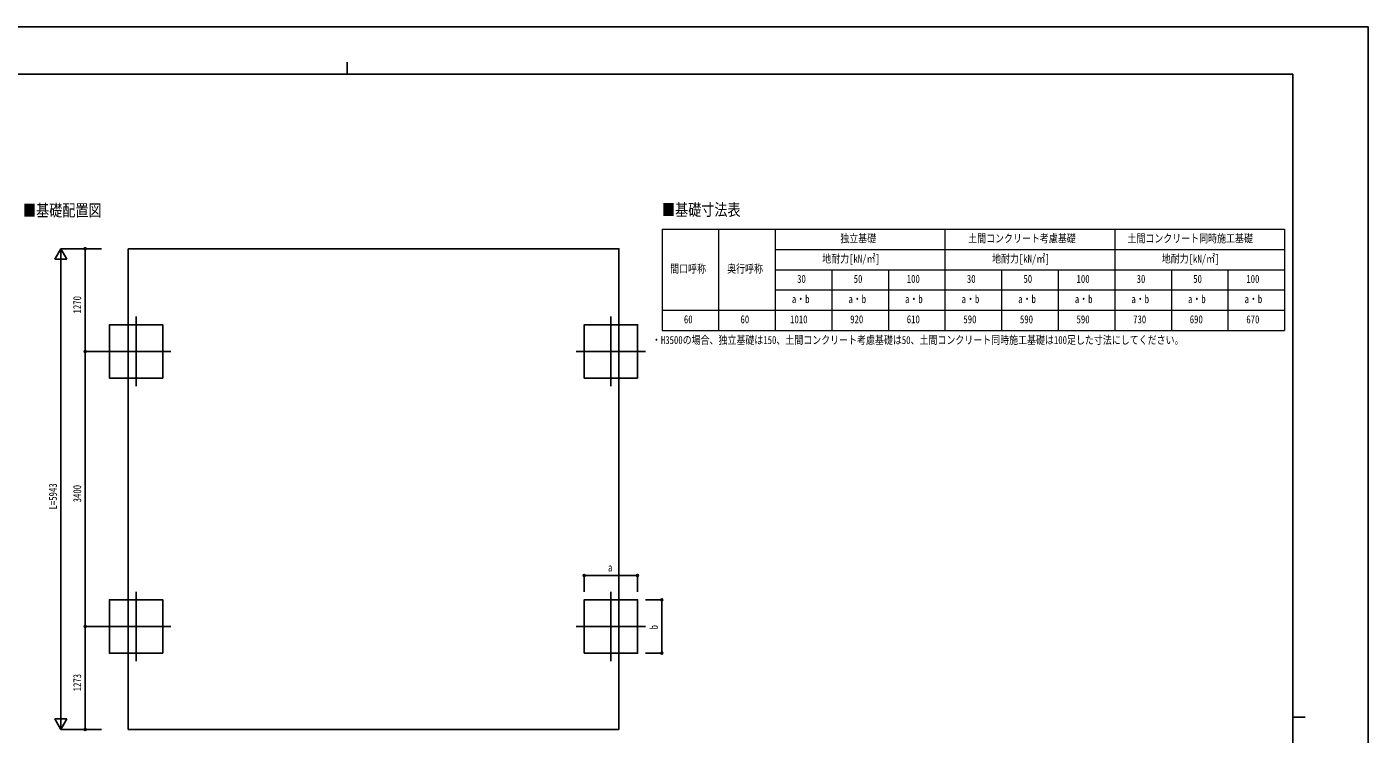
# Model space of a CAD drawing. Units: millimetres, scale not verified. Extents: x -12615 to 12615, y -8910 to 8910.
# Drawn here: x -3977 to 12615, y 166 to 8910 of the extents above; entities that cross this region are included whole.
import ezdxf
from ezdxf.enums import TextEntityAlignment as Align

# ---------------------------------------------------------------- set-up
doc = ezdxf.new("R2010")
doc.units = ezdxf.units.MM
doc.header["$LTSCALE"] = 40
doc.layers.add('0-1_TABLE1', color=7, linetype='Continuous', lineweight=18)
for name, color, linetype in [('0-2_USER1', 3, 'Continuous'), ('0-3_YKK_12', 2, 'Continuous'), ('0-5_YKK_A1', 4, 'Continuous'), ('0-6_YKK_D', 6, 'Continuous'), ('0-7_YKK_ZWAK', 7, 'Continuous')]:
    doc.layers.add(name, color=color, linetype=linetype)
doc.styles.add('ＭＳ ゴシック', font='')
doc.styles.get('ＭＳ ゴシック').set_extended_font_data('MS Gothic')

msp = doc.modelspace()

# ---------------------------------------------------------------- linework, layer by layer
at = {"layer": '0-1_TABLE1'}
for p, q in [((3880.23, 6407.77), (11580.23, 6407.77)), ((3880.23, 6407.77), (3880.23, 5157.77)), ((4580.23, 6407.77), (4580.23, 5157.77)), ((5280.23, 6407.77), (5280.23, 5157.77)), ((7380.23, 6407.77), (7380.23, 5157.77)), ((9480.23, 6407.77), (9480.23, 5157.77)), ((5280.23, 6157.77), (11580.23, 6157.77)), ((5280.23, 5907.77), (11580.23, 5907.77)), ((5980.23, 5907.77), (5980.23, 5157.77)), ((6680.23, 5907.77), (6680.23, 5157.77)), ((8080.23, 5907.77), (8080.23, 5157.77)), ((8780.23, 5907.77), (8780.23, 5157.77)), ((10180.23, 5907.77), (10180.23, 5157.77)), ((10880.23, 5907.77), (10880.23, 5157.77)), ((5280.23, 5657.77), (11580.23, 5657.77)), ((3880.23, 5157.77), (11580.23, 5157.77))]:
    msp.add_line(p, q, dxfattribs=at)
for points in [[(11580.23, 6407.77), (11580.23, 5907.77), (11580.23, 5157.77)], [(3880.23, 5407.77), (4580.23, 5407.77), (5280.23, 5407.77), (11580.23, 5407.77)]]:
    msp.add_lwpolyline(points, dxfattribs=at)
at = {"layer": '0-3_YKK_12'}
for p, q in [((-2625.08, 5327.31), (-2625.08, 4467.31)), ((3247.92, 5327.31), (3247.92, 4467.31)), ((-2195.08, 4897.31), (-3055.08, 4897.31)), ((2817.92, 4897.31), (3677.92, 4897.31)), ((-2625.08, 1927.31), (-2625.08, 1067.31)), ((3247.92, 1927.31), (3247.92, 1067.31)), ((-2195.08, 1497.31), (-3055.08, 1497.31)), ((2817.92, 1497.31), (3677.92, 1497.31))]:
    msp.add_line(p, q, dxfattribs=at)
at = {"layer": '0-5_YKK_A1'}
for p, q in [((-2723.58, 6167.31), (-2723.58, 224.31)), ((-2723.58, 224.31), (3346.42, 224.31))]:
    msp.add_line(p, q, dxfattribs=at)
msp.add_lwpolyline([(-2723.58, 6167.31), (3346.42, 6167.31), (3346.42, 224.31)], dxfattribs=at)
for points in [[(-2295.08, 4567.31), (-2295.08, 5227.31), (-2955.08, 5227.31), (-2955.08, 4567.31)], [(2917.92, 4567.31), (2917.92, 5227.31), (3577.92, 5227.31), (3577.92, 4567.31)], [(-2295.08, 1167.31), (-2295.08, 1827.31), (-2955.08, 1827.31), (-2955.08, 1167.31)], [(2917.92, 1167.31), (2917.92, 1827.31), (3577.92, 1827.31), (3577.92, 1167.31)]]:
    msp.add_lwpolyline(points, close=True, dxfattribs=at)
at = {"layer": '0-6_YKK_D'}
for p, q in [((-3555.08, 6167.31), (-3630.08, 6037.41)), ((-3055.08, 6167.31), (-3556.08, 6167.31)), ((-3555.08, 6167.31), (-3480.08, 6037.41)), ((-3555.08, 6167.31), (-3555.08, 5907.5)), ((-3055.08, 6167.31), (-3256.08, 6167.31)), ((-3255.08, 6167.31), (-3255.08, 4897.31)), ((-3630.08, 6037.41), (-3480.08, 6037.41)), ((-3555.08, 374.31), (-3555.08, 6017.31)), ((-3055.08, 4897.31), (-3256.08, 4897.31)), ((-3055.08, 4897.31), (-3256.08, 4897.31)), ((-3255.08, 1497.31), (-3255.08, 4897.31)), ((2917.92, 1927.31), (2917.92, 2128.31)), ((2917.92, 2127.31), (3577.92, 2127.31)), ((3577.92, 1927.31), (3577.92, 2128.31)), ((3677.92, 1827.31), (3878.92, 1827.31)), ((3877.92, 1167.31), (3877.92, 1827.31)), ((-3056.08, 1497.31), (-3256.08, 1497.31)), ((-3057.08, 1497.31), (-3256.08, 1497.31)), ((-3255.08, 224.31), (-3255.08, 1497.31)), ((3677.92, 1167.31), (3878.92, 1167.31)), ((-3555.08, 224.31), (-3630.08, 354.21)), ((-3480.08, 354.21), (-3630.08, 354.21)), ((-3555.08, 224.31), (-3555.08, 484.12)), ((-3555.08, 224.31), (-3480.08, 354.21)), ((-3055.08, 224.31), (-3556.08, 224.31)), ((-3055.08, 224.31), (-3256.08, 224.31))]:
    msp.add_line(p, q, dxfattribs=at)
for centre in [(-3255.08, 6167.31), (-3255.08, 4897.31), (-3255.08, 4897.31), (2917.92, 2127.31), (3577.92, 2127.31), (3877.92, 1827.31), (-3255.08, 1497.31), (-3255.08, 1497.31), (3877.92, 1167.31), (-3255.08, 224.31)]:
    msp.add_circle(centre, 12.75, dxfattribs=at)
at = {"layer": '0-7_YKK_ZWAK'}
for p, q in [((-14.94, 8475), (-14.94, 8325)), ((11685.06, 8325), (-11714.94, 8325)), ((11685.06, 8325), (11685.06, -7575)), ((11685.06, 375), (11835.06, 375))]:
    msp.add_line(p, q, dxfattribs=at)
msp.add_lwpolyline([(-12615, -8910), (12615, -8910), (12615, 8910), (-12615, 8910)], close=True, dxfattribs=at)

# ---------------------------------------------------------------- texts
at = {"layer": '0-1_TABLE1', "style": 'ＭＳ ゴシック', "width": 0.8}
for s, p in [('独立基礎', (6085.43, 6215.27)), ('土間コンクリート考慮基礎', (7667.03, 6215.27)), ('土間コンクリート同時施工基礎', (9637.43, 6215.27)), ('間口呼称', (3981.83, 5840.27)), ('奥行呼称', (4685.43, 5840.27)), ('地耐力[kN/㎡]', (5862.23, 5965.27)), ('地耐力[kN/㎡]', (7962.23, 5965.27)), ('地耐力[kN/㎡]', (10062.23, 5965.27)), ('30', (5551.03, 5715.27)), ('50', (6251.03, 5715.27)), ('100', (6907.83, 5715.27)), ('30', (7651.03, 5715.27)), ('50', (8351.03, 5715.27)), ('100', (9007.83, 5715.27)), ('30', (9751.03, 5715.27)), ('50', (10451.03, 5715.27)), ('100', (11107.83, 5715.27)), ('a・b', (5486.23, 5465.27)), ('a・b', (6186.23, 5465.27)), ('a・b', (6886.23, 5465.27)), ('a・b', (7586.23, 5465.27)), ('a・b', (8286.23, 5465.27)), ('a・b', (8986.23, 5465.27)), ('a・b', (9686.23, 5465.27)), ('a・b', (10386.23, 5465.27)), ('a・b', (11086.23, 5465.27)), ('60', (4151.03, 5215.27)), ('60', (4851.03, 5215.27)), ('1010', (5464.63, 5215.27)), ('920', (6207.83, 5215.27)), ('610', (6907.83, 5215.27)), ('590', (7607.83, 5215.27)), ('590', (8307.83, 5215.27)), ('590', (9007.83, 5215.27)), ('730', (9707.83, 5215.27)), ('690', (10407.83, 5215.27)), ('670', (11107.83, 5215.27))]:
    msp.add_text(s, height=98.97, dxfattribs=at).set_placement(p, align=Align.BOTTOM_LEFT)
at = {"layer": '0-2_USER1', "style": 'ＭＳ ゴシック', "width": 0.8}
for s, height, p in [('■基礎配置図', 148.5, (-4024.01, 6523.01)), ('■基礎寸法表', 148.5, (3879.72, 6530.53)), ('・H3500の場合、独立基礎は150、土間コンクリート考慮基礎は50、土間コンクリート同時施工基礎は100足した寸法にしてください。', 98.97, (3755.4, 4959.27))]:
    msp.add_text(s, height=height, dxfattribs=at).set_placement(p, align=Align.BOTTOM_LEFT)
at = {"layer": '0-6_YKK_D', "style": 'ＭＳ ゴシック', "width": 0.8}
for s, p in [('1270', (-3275.08, 5366.71)), ('L=5943', (-3575.08, 2943.81)), ('3400', (-3275.08, 3031.71)), ('b', (3857.92, 1461.31)), ('1273', (-3275.08, 695.21))]:
    msp.add_text(s, height=98.97, rotation=90, dxfattribs=at).set_placement(p, align=Align.BOTTOM_LEFT)
msp.add_text('a', height=98.97, dxfattribs=at).set_placement((3211.92, 2147.31), align=Align.BOTTOM_LEFT)

doc.saveas('drawing.dxf')
